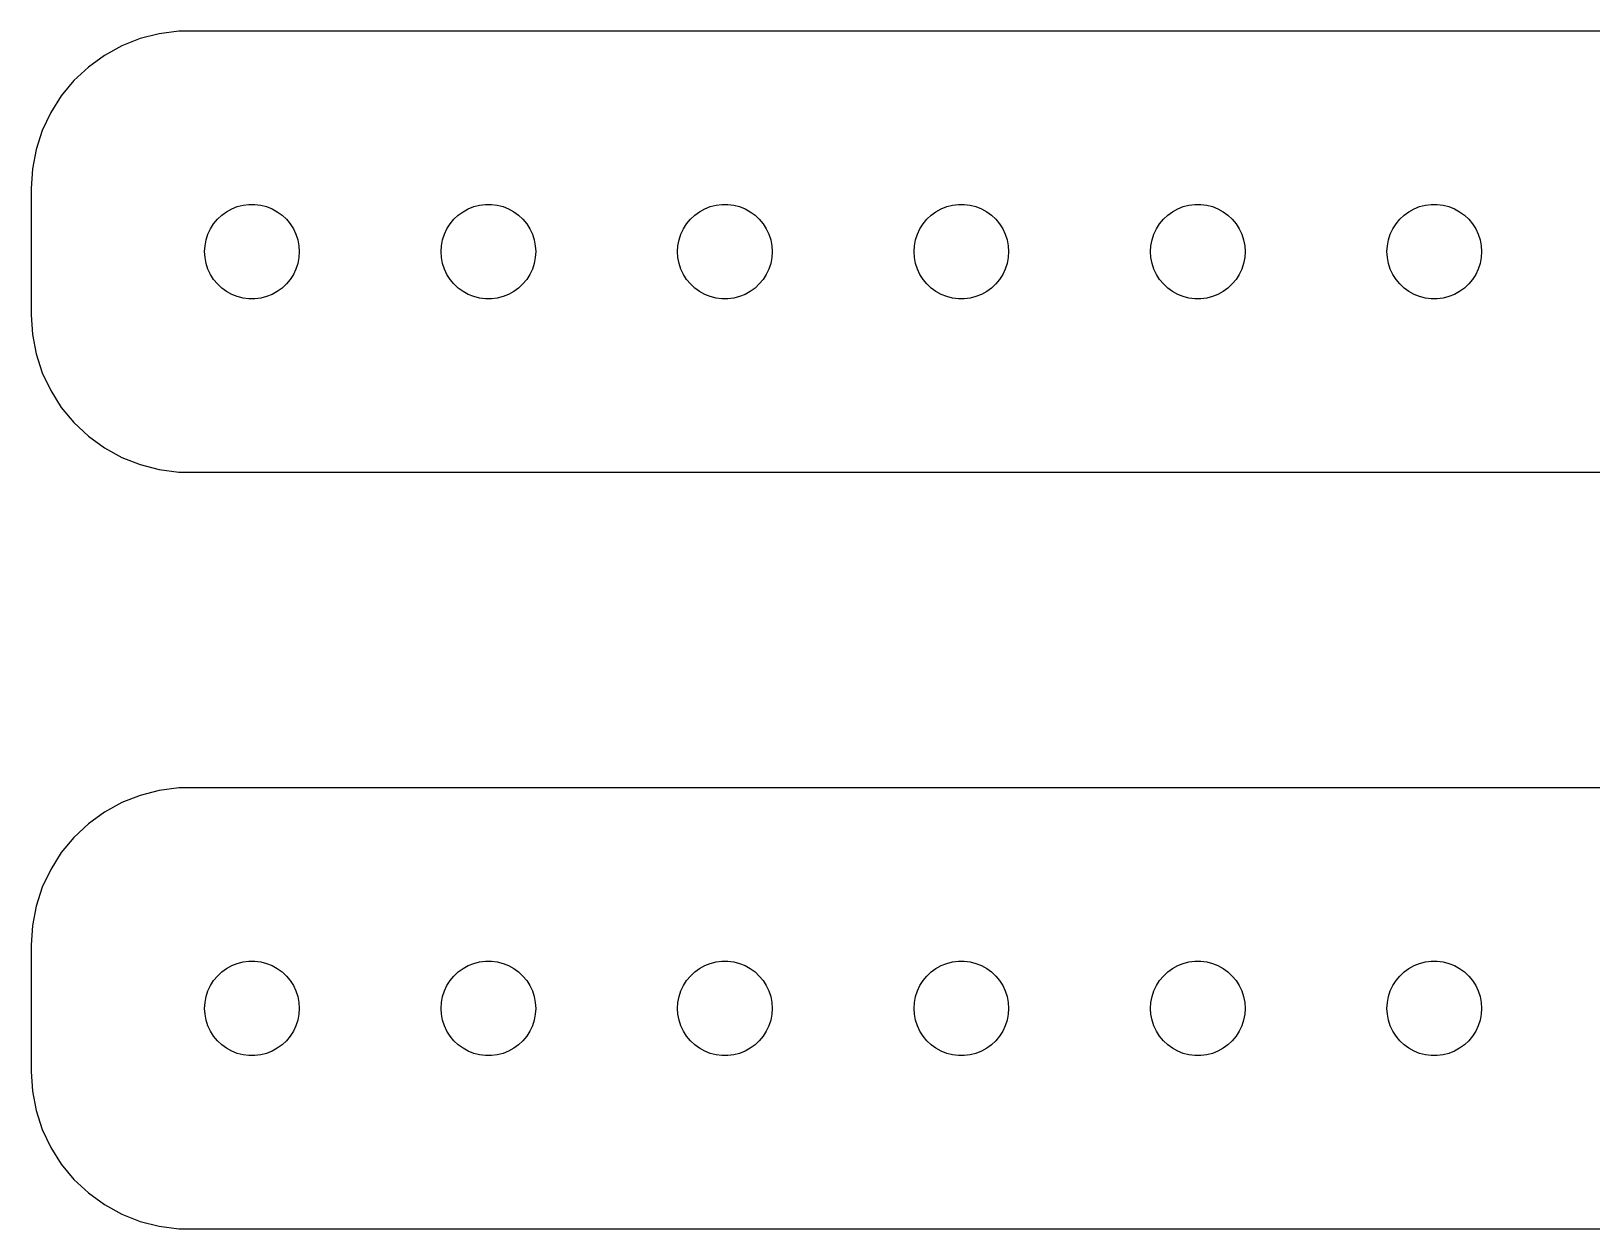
# Model space of a CAD drawing. Header units: metres. Extents: x -202 to 202, y 17 to 55.
# Drawn here: x -202 to -152.5, y 17.01 to 54.99 of the extents above; entities that cross this region are included whole.
import ezdxf

# ---------------------------------------------------------------- set-up
doc = ezdxf.new("R2010")
doc.units = ezdxf.units.M

msp = doc.modelspace()

# ---------------------------------------------------------------- linework, layer by layer
for p, q in [((-197.314, 54.9901), (-197.937, 54.9114)), ((197.314, 54.9901), (-197.314, 54.9901)), ((-199.129, 54.5241), (-199.679, 54.2216)), ((-198.545, 54.7553), (-199.129, 54.5241)), ((-197.937, 54.9114), (-198.545, 54.7553)), ((-199.679, 54.2216), (-200.187, 53.8526)), ((-200.187, 53.8526), (-200.645, 53.4227)), ((-200.645, 53.4227), (-201.045, 52.9389)), ((-201.045, 52.9389), (-201.382, 52.4088)), ((-201.382, 52.4088), (-201.649, 51.8406)), ((-201.649, 51.8406), (-201.843, 51.2434)), ((-201.843, 51.2434), (-201.961, 50.6267)), ((-201.961, 50.6267), (-202, 50)), ((-202, 50), (-202, 46)), ((-195.281, 49.4734), (-195.094, 49.497)), ((-195.094, 49.497), (-194.906, 49.497)), ((-194.906, 49.497), (-194.719, 49.4734)), ((-187.781, 49.4734), (-187.594, 49.497)), ((-187.594, 49.497), (-187.406, 49.497)), ((-187.406, 49.497), (-187.219, 49.4734)), ((-180.281, 49.4734), (-180.094, 49.497)), ((-180.094, 49.497), (-179.906, 49.497)), ((-179.906, 49.497), (-179.719, 49.4734)), ((-172.781, 49.4734), (-172.594, 49.497)), ((-172.594, 49.497), (-172.406, 49.497)), ((-172.406, 49.497), (-172.219, 49.4734)), ((-165.281, 49.4734), (-165.094, 49.497)), ((-165.094, 49.497), (-164.906, 49.497)), ((-164.906, 49.497), (-164.719, 49.4734)), ((-157.781, 49.4734), (-157.594, 49.497)), ((-157.594, 49.497), (-157.406, 49.497)), ((-157.406, 49.497), (-157.219, 49.4734)), ((-196.214, 48.8817), (-196.093, 49.0268)), ((-196.093, 49.0268), (-195.956, 49.1558)), ((-195.956, 49.1558), (-195.804, 49.2665)), ((-195.804, 49.2665), (-195.639, 49.3572)), ((-195.639, 49.3572), (-195.464, 49.4266)), ((-195.464, 49.4266), (-195.281, 49.4734)), ((-194.719, 49.4734), (-194.536, 49.4266)), ((-194.536, 49.4266), (-194.361, 49.3572)), ((-194.361, 49.3572), (-194.196, 49.2665)), ((-194.196, 49.2665), (-194.044, 49.1558)), ((-194.044, 49.1558), (-193.907, 49.0268)), ((-193.907, 49.0268), (-193.786, 48.8817)), ((-188.714, 48.8817), (-188.593, 49.0268)), ((-188.593, 49.0268), (-188.456, 49.1558)), ((-188.456, 49.1558), (-188.304, 49.2665)), ((-188.304, 49.2665), (-188.139, 49.3572)), ((-188.139, 49.3572), (-187.964, 49.4266)), ((-187.964, 49.4266), (-187.781, 49.4734)), ((-187.219, 49.4734), (-187.036, 49.4266)), ((-187.036, 49.4266), (-186.861, 49.3572)), ((-186.861, 49.3572), (-186.696, 49.2665)), ((-186.696, 49.2665), (-186.544, 49.1558)), ((-186.544, 49.1558), (-186.407, 49.0268)), ((-186.407, 49.0268), (-186.286, 48.8817)), ((-181.214, 48.8817), (-181.093, 49.0268)), ((-181.093, 49.0268), (-180.956, 49.1558)), ((-180.956, 49.1558), (-180.804, 49.2665)), ((-180.804, 49.2665), (-180.639, 49.3572)), ((-180.639, 49.3572), (-180.464, 49.4266)), ((-180.464, 49.4266), (-180.281, 49.4734)), ((-179.719, 49.4734), (-179.536, 49.4266)), ((-179.536, 49.4266), (-179.361, 49.3572)), ((-179.361, 49.3572), (-179.196, 49.2665)), ((-179.196, 49.2665), (-179.044, 49.1558)), ((-179.044, 49.1558), (-178.907, 49.0268)), ((-178.907, 49.0268), (-178.786, 48.8817)), ((-173.714, 48.8817), (-173.593, 49.0268)), ((-173.593, 49.0268), (-173.456, 49.1558)), ((-173.456, 49.1558), (-173.304, 49.2665)), ((-173.304, 49.2665), (-173.139, 49.3572)), ((-173.139, 49.3572), (-172.964, 49.4266)), ((-172.964, 49.4266), (-172.781, 49.4734)), ((-172.219, 49.4734), (-172.036, 49.4266)), ((-172.036, 49.4266), (-171.861, 49.3572)), ((-171.861, 49.3572), (-171.696, 49.2665)), ((-171.696, 49.2665), (-171.544, 49.1558)), ((-171.544, 49.1558), (-171.407, 49.0268)), ((-171.407, 49.0268), (-171.286, 48.8817)), ((-166.214, 48.8817), (-166.093, 49.0268)), ((-166.093, 49.0268), (-165.956, 49.1558)), ((-165.956, 49.1558), (-165.804, 49.2665)), ((-165.804, 49.2665), (-165.639, 49.3572)), ((-165.639, 49.3572), (-165.464, 49.4266)), ((-165.464, 49.4266), (-165.281, 49.4734)), ((-164.719, 49.4734), (-164.536, 49.4266)), ((-164.536, 49.4266), (-164.361, 49.3572)), ((-164.361, 49.3572), (-164.196, 49.2665)), ((-164.196, 49.2665), (-164.044, 49.1558)), ((-164.044, 49.1558), (-163.907, 49.0268)), ((-163.907, 49.0268), (-163.786, 48.8817)), ((-158.714, 48.8817), (-158.593, 49.0268)), ((-158.593, 49.0268), (-158.456, 49.1558)), ((-158.456, 49.1558), (-158.304, 49.2665)), ((-158.304, 49.2665), (-158.139, 49.3572)), ((-158.139, 49.3572), (-157.964, 49.4266)), ((-157.964, 49.4266), (-157.781, 49.4734)), ((-157.219, 49.4734), (-157.036, 49.4266)), ((-157.036, 49.4266), (-156.861, 49.3572)), ((-156.861, 49.3572), (-156.696, 49.2665)), ((-156.696, 49.2665), (-156.544, 49.1558)), ((-156.544, 49.1558), (-156.407, 49.0268)), ((-156.407, 49.0268), (-156.286, 48.8817)), ((-196.453, 48.373), (-196.395, 48.5522)), ((-196.395, 48.5522), (-196.314, 48.7226)), ((-196.314, 48.7226), (-196.214, 48.8817)), ((-193.786, 48.8817), (-193.686, 48.7226)), ((-193.686, 48.7226), (-193.605, 48.5522)), ((-193.605, 48.5522), (-193.547, 48.373)), ((-188.953, 48.373), (-188.895, 48.5522)), ((-188.895, 48.5522), (-188.814, 48.7226)), ((-188.814, 48.7226), (-188.714, 48.8817)), ((-186.286, 48.8817), (-186.186, 48.7226)), ((-186.186, 48.7226), (-186.105, 48.5522)), ((-186.105, 48.5522), (-186.047, 48.373)), ((-181.453, 48.373), (-181.395, 48.5522)), ((-181.395, 48.5522), (-181.314, 48.7226)), ((-181.314, 48.7226), (-181.214, 48.8817)), ((-178.786, 48.8817), (-178.686, 48.7226)), ((-178.686, 48.7226), (-178.605, 48.5522)), ((-178.605, 48.5522), (-178.547, 48.373)), ((-173.953, 48.373), (-173.895, 48.5522)), ((-173.895, 48.5522), (-173.814, 48.7226)), ((-173.814, 48.7226), (-173.714, 48.8817)), ((-171.286, 48.8817), (-171.186, 48.7226)), ((-171.186, 48.7226), (-171.105, 48.5522)), ((-171.105, 48.5522), (-171.047, 48.373)), ((-166.453, 48.373), (-166.395, 48.5522)), ((-166.395, 48.5522), (-166.314, 48.7226)), ((-166.314, 48.7226), (-166.214, 48.8817)), ((-163.786, 48.8817), (-163.686, 48.7226)), ((-163.686, 48.7226), (-163.605, 48.5522)), ((-163.605, 48.5522), (-163.547, 48.373)), ((-158.953, 48.373), (-158.895, 48.5522)), ((-158.895, 48.5522), (-158.814, 48.7226)), ((-158.814, 48.7226), (-158.714, 48.8817)), ((-156.286, 48.8817), (-156.186, 48.7226)), ((-156.186, 48.7226), (-156.105, 48.5522)), ((-156.105, 48.5522), (-156.047, 48.373)), ((-196.5, 48), (-196.488, 48.188)), ((-196.488, 48.188), (-196.453, 48.373)), ((-193.547, 48.373), (-193.512, 48.188)), ((-193.512, 48.188), (-193.5, 48)), ((-189, 48), (-188.988, 48.188)), ((-188.988, 48.188), (-188.953, 48.373)), ((-186.047, 48.373), (-186.012, 48.188)), ((-186.012, 48.188), (-186, 48)), ((-181.5, 48), (-181.488, 48.188)), ((-181.488, 48.188), (-181.453, 48.373)), ((-178.547, 48.373), (-178.512, 48.188)), ((-178.512, 48.188), (-178.5, 48)), ((-174, 48), (-173.988, 48.188)), ((-173.988, 48.188), (-173.953, 48.373)), ((-171.047, 48.373), (-171.012, 48.188)), ((-171.012, 48.188), (-171, 48)), ((-166.5, 48), (-166.488, 48.188)), ((-166.488, 48.188), (-166.453, 48.373)), ((-163.547, 48.373), (-163.512, 48.188)), ((-163.512, 48.188), (-163.5, 48)), ((-159, 48), (-158.988, 48.188)), ((-158.988, 48.188), (-158.953, 48.373)), ((-156.047, 48.373), (-156.012, 48.188)), ((-156.012, 48.188), (-156, 48)), ((-196.488, 47.812), (-196.5, 48)), ((-196.453, 47.627), (-196.488, 47.812)), ((-196.395, 47.4478), (-196.453, 47.627)), ((-193.547, 47.627), (-193.605, 47.4478)), ((-193.512, 47.812), (-193.547, 47.627)), ((-193.5, 48), (-193.512, 47.812)), ((-188.988, 47.812), (-189, 48)), ((-188.953, 47.627), (-188.988, 47.812)), ((-188.895, 47.4478), (-188.953, 47.627)), ((-186.047, 47.627), (-186.105, 47.4478)), ((-186.012, 47.812), (-186.047, 47.627)), ((-186, 48), (-186.012, 47.812)), ((-181.488, 47.812), (-181.5, 48)), ((-181.453, 47.627), (-181.488, 47.812)), ((-181.395, 47.4478), (-181.453, 47.627)), ((-178.547, 47.627), (-178.605, 47.4478)), ((-178.512, 47.812), (-178.547, 47.627)), ((-178.5, 48), (-178.512, 47.812)), ((-173.988, 47.812), (-174, 48)), ((-173.953, 47.627), (-173.988, 47.812)), ((-173.895, 47.4478), (-173.953, 47.627)), ((-171.047, 47.627), (-171.105, 47.4478)), ((-171.012, 47.812), (-171.047, 47.627)), ((-171, 48), (-171.012, 47.812)), ((-166.488, 47.812), (-166.5, 48)), ((-166.453, 47.627), (-166.488, 47.812)), ((-166.395, 47.4478), (-166.453, 47.627)), ((-163.547, 47.627), (-163.605, 47.4478)), ((-163.512, 47.812), (-163.547, 47.627)), ((-163.5, 48), (-163.512, 47.812)), ((-158.988, 47.812), (-159, 48)), ((-158.953, 47.627), (-158.988, 47.812)), ((-158.895, 47.4478), (-158.953, 47.627)), ((-156.047, 47.627), (-156.105, 47.4478)), ((-156.012, 47.812), (-156.047, 47.627)), ((-156, 48), (-156.012, 47.812)), ((-196.314, 47.2774), (-196.395, 47.4478)), ((-196.214, 47.1183), (-196.314, 47.2774)), ((-196.093, 46.9732), (-196.214, 47.1183)), ((-193.786, 47.1183), (-193.907, 46.9732)), ((-193.686, 47.2774), (-193.786, 47.1183)), ((-193.605, 47.4478), (-193.686, 47.2774)), ((-188.814, 47.2774), (-188.895, 47.4478)), ((-188.714, 47.1183), (-188.814, 47.2774)), ((-188.593, 46.9732), (-188.714, 47.1183)), ((-186.286, 47.1183), (-186.407, 46.9732)), ((-186.186, 47.2774), (-186.286, 47.1183)), ((-186.105, 47.4478), (-186.186, 47.2774)), ((-181.314, 47.2774), (-181.395, 47.4478)), ((-181.214, 47.1183), (-181.314, 47.2774)), ((-181.093, 46.9732), (-181.214, 47.1183)), ((-178.786, 47.1183), (-178.907, 46.9732)), ((-178.686, 47.2774), (-178.786, 47.1183)), ((-178.605, 47.4478), (-178.686, 47.2774)), ((-173.814, 47.2774), (-173.895, 47.4478)), ((-173.714, 47.1183), (-173.814, 47.2774)), ((-173.593, 46.9732), (-173.714, 47.1183)), ((-171.286, 47.1183), (-171.407, 46.9732)), ((-171.186, 47.2774), (-171.286, 47.1183)), ((-171.105, 47.4478), (-171.186, 47.2774)), ((-166.314, 47.2774), (-166.395, 47.4478)), ((-166.214, 47.1183), (-166.314, 47.2774)), ((-166.093, 46.9732), (-166.214, 47.1183)), ((-163.786, 47.1183), (-163.907, 46.9732)), ((-163.686, 47.2774), (-163.786, 47.1183)), ((-163.605, 47.4478), (-163.686, 47.2774)), ((-158.814, 47.2774), (-158.895, 47.4478)), ((-158.714, 47.1183), (-158.814, 47.2774)), ((-158.593, 46.9732), (-158.714, 47.1183)), ((-156.286, 47.1183), (-156.407, 46.9732)), ((-156.186, 47.2774), (-156.286, 47.1183)), ((-156.105, 47.4478), (-156.186, 47.2774)), ((-195.956, 46.8442), (-196.093, 46.9732)), ((-195.804, 46.7335), (-195.956, 46.8442)), ((-195.639, 46.6428), (-195.804, 46.7335)), ((-195.464, 46.5734), (-195.639, 46.6428)), ((-195.281, 46.5266), (-195.464, 46.5734)), ((-195.094, 46.503), (-195.281, 46.5266)), ((-194.719, 46.5266), (-194.906, 46.503)), ((-194.536, 46.5734), (-194.719, 46.5266)), ((-194.361, 46.6428), (-194.536, 46.5734)), ((-194.196, 46.7335), (-194.361, 46.6428)), ((-194.044, 46.8442), (-194.196, 46.7335)), ((-193.907, 46.9732), (-194.044, 46.8442)), ((-188.456, 46.8442), (-188.593, 46.9732)), ((-188.304, 46.7335), (-188.456, 46.8442)), ((-188.139, 46.6428), (-188.304, 46.7335)), ((-187.964, 46.5734), (-188.139, 46.6428)), ((-187.781, 46.5266), (-187.964, 46.5734)), ((-187.594, 46.503), (-187.781, 46.5266)), ((-187.219, 46.5266), (-187.406, 46.503)), ((-187.036, 46.5734), (-187.219, 46.5266)), ((-186.861, 46.6428), (-187.036, 46.5734)), ((-186.696, 46.7335), (-186.861, 46.6428)), ((-186.544, 46.8442), (-186.696, 46.7335)), ((-186.407, 46.9732), (-186.544, 46.8442)), ((-180.956, 46.8442), (-181.093, 46.9732)), ((-180.804, 46.7335), (-180.956, 46.8442)), ((-180.639, 46.6428), (-180.804, 46.7335)), ((-180.464, 46.5734), (-180.639, 46.6428)), ((-180.281, 46.5266), (-180.464, 46.5734)), ((-180.094, 46.503), (-180.281, 46.5266)), ((-179.719, 46.5266), (-179.906, 46.503)), ((-179.536, 46.5734), (-179.719, 46.5266)), ((-179.361, 46.6428), (-179.536, 46.5734)), ((-179.196, 46.7335), (-179.361, 46.6428)), ((-179.044, 46.8442), (-179.196, 46.7335)), ((-178.907, 46.9732), (-179.044, 46.8442)), ((-173.456, 46.8442), (-173.593, 46.9732)), ((-173.304, 46.7335), (-173.456, 46.8442)), ((-173.139, 46.6428), (-173.304, 46.7335)), ((-172.964, 46.5734), (-173.139, 46.6428)), ((-172.781, 46.5266), (-172.964, 46.5734)), ((-172.594, 46.503), (-172.781, 46.5266)), ((-172.219, 46.5266), (-172.406, 46.503)), ((-172.036, 46.5734), (-172.219, 46.5266)), ((-171.861, 46.6428), (-172.036, 46.5734)), ((-171.696, 46.7335), (-171.861, 46.6428)), ((-171.544, 46.8442), (-171.696, 46.7335)), ((-171.407, 46.9732), (-171.544, 46.8442)), ((-165.956, 46.8442), (-166.093, 46.9732)), ((-165.804, 46.7335), (-165.956, 46.8442)), ((-165.639, 46.6428), (-165.804, 46.7335)), ((-165.464, 46.5734), (-165.639, 46.6428)), ((-165.281, 46.5266), (-165.464, 46.5734)), ((-165.094, 46.503), (-165.281, 46.5266)), ((-164.719, 46.5266), (-164.906, 46.503)), ((-164.536, 46.5734), (-164.719, 46.5266)), ((-164.361, 46.6428), (-164.536, 46.5734)), ((-164.196, 46.7335), (-164.361, 46.6428)), ((-164.044, 46.8442), (-164.196, 46.7335)), ((-163.907, 46.9732), (-164.044, 46.8442)), ((-158.456, 46.8442), (-158.593, 46.9732)), ((-158.304, 46.7335), (-158.456, 46.8442)), ((-158.139, 46.6428), (-158.304, 46.7335)), ((-157.964, 46.5734), (-158.139, 46.6428)), ((-157.781, 46.5266), (-157.964, 46.5734)), ((-157.594, 46.503), (-157.781, 46.5266)), ((-157.219, 46.5266), (-157.406, 46.503)), ((-157.036, 46.5734), (-157.219, 46.5266)), ((-156.861, 46.6428), (-157.036, 46.5734)), ((-156.696, 46.7335), (-156.861, 46.6428)), ((-156.544, 46.8442), (-156.696, 46.7335)), ((-156.407, 46.9732), (-156.544, 46.8442)), ((-194.906, 46.503), (-195.094, 46.503)), ((-187.406, 46.503), (-187.594, 46.503)), ((-179.906, 46.503), (-180.094, 46.503)), ((-172.406, 46.503), (-172.594, 46.503)), ((-164.906, 46.503), (-165.094, 46.503)), ((-157.406, 46.503), (-157.594, 46.503)), ((-202, 46), (-201.961, 45.3733)), ((-201.961, 45.3733), (-201.843, 44.7566)), ((-201.843, 44.7566), (-201.649, 44.1594)), ((-201.649, 44.1594), (-201.382, 43.5912)), ((-201.382, 43.5912), (-201.045, 43.0611)), ((-201.045, 43.0611), (-200.645, 42.5773)), ((-200.645, 42.5773), (-200.187, 42.1474)), ((-200.187, 42.1474), (-199.679, 41.7784)), ((-199.679, 41.7784), (-199.129, 41.4759)), ((-199.129, 41.4759), (-198.545, 41.2447)), ((-198.545, 41.2447), (-197.937, 41.0886)), ((-197.937, 41.0886), (-197.314, 41.0099)), ((-197.314, 41.0099), (197.314, 41.0099)), ((-198.545, 30.7553), (-199.129, 30.5241)), ((-197.937, 30.9114), (-198.545, 30.7553)), ((-197.314, 30.9901), (-197.937, 30.9114)), ((197.314, 30.9901), (-197.314, 30.9901)), ((-199.679, 30.2216), (-200.187, 29.8526)), ((-199.129, 30.5241), (-199.679, 30.2216)), ((-200.187, 29.8526), (-200.645, 29.4227)), ((-200.645, 29.4227), (-201.045, 28.9389)), ((-201.045, 28.9389), (-201.382, 28.4088)), ((-201.382, 28.4088), (-201.649, 27.8406)), ((-201.649, 27.8406), (-201.843, 27.2434)), ((-201.843, 27.2434), (-201.961, 26.6267)), ((-201.961, 26.6267), (-202, 26)), ((-202, 26), (-202, 22)), ((-195.956, 25.1558), (-195.804, 25.2665)), ((-195.804, 25.2665), (-195.639, 25.3572)), ((-195.639, 25.3572), (-195.464, 25.4266)), ((-195.464, 25.4266), (-195.281, 25.4734)), ((-195.281, 25.4734), (-195.094, 25.497)), ((-195.094, 25.497), (-194.906, 25.497)), ((-194.906, 25.497), (-194.719, 25.4734)), ((-194.719, 25.4734), (-194.536, 25.4266)), ((-194.536, 25.4266), (-194.361, 25.3572)), ((-194.361, 25.3572), (-194.196, 25.2665)), ((-194.196, 25.2665), (-194.044, 25.1558)), ((-188.456, 25.1558), (-188.304, 25.2665)), ((-188.304, 25.2665), (-188.139, 25.3572)), ((-188.139, 25.3572), (-187.964, 25.4266)), ((-187.964, 25.4266), (-187.781, 25.4734)), ((-187.781, 25.4734), (-187.594, 25.497)), ((-187.594, 25.497), (-187.406, 25.497)), ((-187.406, 25.497), (-187.219, 25.4734)), ((-187.219, 25.4734), (-187.036, 25.4266)), ((-187.036, 25.4266), (-186.861, 25.3572)), ((-186.861, 25.3572), (-186.696, 25.2665)), ((-186.696, 25.2665), (-186.544, 25.1558)), ((-180.956, 25.1558), (-180.804, 25.2665)), ((-180.804, 25.2665), (-180.639, 25.3572)), ((-180.639, 25.3572), (-180.464, 25.4266)), ((-180.464, 25.4266), (-180.281, 25.4734)), ((-180.281, 25.4734), (-180.094, 25.497)), ((-180.094, 25.497), (-179.906, 25.497)), ((-179.906, 25.497), (-179.719, 25.4734)), ((-179.719, 25.4734), (-179.536, 25.4266)), ((-179.536, 25.4266), (-179.361, 25.3572)), ((-179.361, 25.3572), (-179.196, 25.2665)), ((-179.196, 25.2665), (-179.044, 25.1558)), ((-173.456, 25.1558), (-173.304, 25.2665)), ((-173.304, 25.2665), (-173.139, 25.3572)), ((-173.139, 25.3572), (-172.964, 25.4266)), ((-172.964, 25.4266), (-172.781, 25.4734)), ((-172.781, 25.4734), (-172.594, 25.497)), ((-172.594, 25.497), (-172.406, 25.497)), ((-172.406, 25.497), (-172.219, 25.4734)), ((-172.219, 25.4734), (-172.036, 25.4266)), ((-172.036, 25.4266), (-171.861, 25.3572)), ((-171.861, 25.3572), (-171.696, 25.2665)), ((-171.696, 25.2665), (-171.544, 25.1558)), ((-165.956, 25.1558), (-165.804, 25.2665)), ((-165.804, 25.2665), (-165.639, 25.3572)), ((-165.639, 25.3572), (-165.464, 25.4266)), ((-165.464, 25.4266), (-165.281, 25.4734)), ((-165.281, 25.4734), (-165.094, 25.497)), ((-165.094, 25.497), (-164.906, 25.497)), ((-164.906, 25.497), (-164.719, 25.4734)), ((-164.719, 25.4734), (-164.536, 25.4266)), ((-164.536, 25.4266), (-164.361, 25.3572)), ((-164.361, 25.3572), (-164.196, 25.2665)), ((-164.196, 25.2665), (-164.044, 25.1558)), ((-158.456, 25.1558), (-158.304, 25.2665)), ((-158.304, 25.2665), (-158.139, 25.3572)), ((-158.139, 25.3572), (-157.964, 25.4266)), ((-157.964, 25.4266), (-157.781, 25.4734)), ((-157.781, 25.4734), (-157.594, 25.497)), ((-157.594, 25.497), (-157.406, 25.497)), ((-157.406, 25.497), (-157.219, 25.4734)), ((-157.219, 25.4734), (-157.036, 25.4266)), ((-157.036, 25.4266), (-156.861, 25.3572)), ((-156.861, 25.3572), (-156.696, 25.2665)), ((-156.696, 25.2665), (-156.544, 25.1558)), ((-196.314, 24.7226), (-196.214, 24.8817)), ((-196.214, 24.8817), (-196.093, 25.0268)), ((-196.093, 25.0268), (-195.956, 25.1558)), ((-194.044, 25.1558), (-193.907, 25.0268)), ((-193.907, 25.0268), (-193.786, 24.8817)), ((-193.786, 24.8817), (-193.686, 24.7226)), ((-188.814, 24.7226), (-188.714, 24.8817)), ((-188.714, 24.8817), (-188.593, 25.0268)), ((-188.593, 25.0268), (-188.456, 25.1558)), ((-186.544, 25.1558), (-186.407, 25.0268)), ((-186.407, 25.0268), (-186.286, 24.8817)), ((-186.286, 24.8817), (-186.186, 24.7226)), ((-181.314, 24.7226), (-181.214, 24.8817)), ((-181.214, 24.8817), (-181.093, 25.0268)), ((-181.093, 25.0268), (-180.956, 25.1558)), ((-179.044, 25.1558), (-178.907, 25.0268)), ((-178.907, 25.0268), (-178.786, 24.8817)), ((-178.786, 24.8817), (-178.686, 24.7226)), ((-173.814, 24.7226), (-173.714, 24.8817)), ((-173.714, 24.8817), (-173.593, 25.0268)), ((-173.593, 25.0268), (-173.456, 25.1558)), ((-171.544, 25.1558), (-171.407, 25.0268)), ((-171.407, 25.0268), (-171.286, 24.8817)), ((-171.286, 24.8817), (-171.186, 24.7226)), ((-166.314, 24.7226), (-166.214, 24.8817)), ((-166.214, 24.8817), (-166.093, 25.0268)), ((-166.093, 25.0268), (-165.956, 25.1558)), ((-164.044, 25.1558), (-163.907, 25.0268)), ((-163.907, 25.0268), (-163.786, 24.8817)), ((-163.786, 24.8817), (-163.686, 24.7226)), ((-158.814, 24.7226), (-158.714, 24.8817)), ((-158.714, 24.8817), (-158.593, 25.0268)), ((-158.593, 25.0268), (-158.456, 25.1558)), ((-156.544, 25.1558), (-156.407, 25.0268)), ((-156.407, 25.0268), (-156.286, 24.8817)), ((-156.286, 24.8817), (-156.186, 24.7226)), ((-196.488, 24.188), (-196.453, 24.373)), ((-196.453, 24.373), (-196.395, 24.5522)), ((-196.395, 24.5522), (-196.314, 24.7226)), ((-193.686, 24.7226), (-193.605, 24.5522)), ((-193.605, 24.5522), (-193.547, 24.373)), ((-193.547, 24.373), (-193.512, 24.188)), ((-188.988, 24.188), (-188.953, 24.373)), ((-188.953, 24.373), (-188.895, 24.5522)), ((-188.895, 24.5522), (-188.814, 24.7226)), ((-186.186, 24.7226), (-186.105, 24.5522)), ((-186.105, 24.5522), (-186.047, 24.373)), ((-186.047, 24.373), (-186.012, 24.188)), ((-181.488, 24.188), (-181.453, 24.373)), ((-181.453, 24.373), (-181.395, 24.5522)), ((-181.395, 24.5522), (-181.314, 24.7226)), ((-178.686, 24.7226), (-178.605, 24.5522)), ((-178.605, 24.5522), (-178.547, 24.373)), ((-178.547, 24.373), (-178.512, 24.188)), ((-173.988, 24.188), (-173.953, 24.373)), ((-173.953, 24.373), (-173.895, 24.5522)), ((-173.895, 24.5522), (-173.814, 24.7226)), ((-171.186, 24.7226), (-171.105, 24.5522)), ((-171.105, 24.5522), (-171.047, 24.373)), ((-171.047, 24.373), (-171.012, 24.188)), ((-166.488, 24.188), (-166.453, 24.373)), ((-166.453, 24.373), (-166.395, 24.5522)), ((-166.395, 24.5522), (-166.314, 24.7226)), ((-163.686, 24.7226), (-163.605, 24.5522)), ((-163.605, 24.5522), (-163.547, 24.373)), ((-163.547, 24.373), (-163.512, 24.188)), ((-158.988, 24.188), (-158.953, 24.373)), ((-158.953, 24.373), (-158.895, 24.5522)), ((-158.895, 24.5522), (-158.814, 24.7226)), ((-156.186, 24.7226), (-156.105, 24.5522)), ((-156.105, 24.5522), (-156.047, 24.373)), ((-156.047, 24.373), (-156.012, 24.188)), ((-196.5, 24), (-196.488, 24.188)), ((-196.488, 23.812), (-196.5, 24)), ((-196.453, 23.627), (-196.488, 23.812)), ((-193.512, 23.812), (-193.547, 23.627)), ((-193.512, 24.188), (-193.5, 24)), ((-193.5, 24), (-193.512, 23.812)), ((-189, 24), (-188.988, 24.188)), ((-188.988, 23.812), (-189, 24)), ((-188.953, 23.627), (-188.988, 23.812)), ((-186.012, 23.812), (-186.047, 23.627)), ((-186.012, 24.188), (-186, 24)), ((-186, 24), (-186.012, 23.812)), ((-181.5, 24), (-181.488, 24.188)), ((-181.488, 23.812), (-181.5, 24)), ((-181.453, 23.627), (-181.488, 23.812)), ((-178.512, 23.812), (-178.547, 23.627)), ((-178.512, 24.188), (-178.5, 24)), ((-178.5, 24), (-178.512, 23.812)), ((-174, 24), (-173.988, 24.188)), ((-173.988, 23.812), (-174, 24)), ((-173.953, 23.627), (-173.988, 23.812)), ((-171.012, 23.812), (-171.047, 23.627)), ((-171.012, 24.188), (-171, 24)), ((-171, 24), (-171.012, 23.812)), ((-166.5, 24), (-166.488, 24.188)), ((-166.488, 23.812), (-166.5, 24)), ((-166.453, 23.627), (-166.488, 23.812)), ((-163.512, 23.812), (-163.547, 23.627)), ((-163.512, 24.188), (-163.5, 24)), ((-163.5, 24), (-163.512, 23.812)), ((-159, 24), (-158.988, 24.188)), ((-158.988, 23.812), (-159, 24)), ((-158.953, 23.627), (-158.988, 23.812)), ((-156.012, 23.812), (-156.047, 23.627)), ((-156.012, 24.188), (-156, 24)), ((-156, 24), (-156.012, 23.812)), ((-196.395, 23.4478), (-196.453, 23.627)), ((-196.314, 23.2774), (-196.395, 23.4478)), ((-196.214, 23.1183), (-196.314, 23.2774)), ((-193.686, 23.2774), (-193.786, 23.1183)), ((-193.605, 23.4478), (-193.686, 23.2774)), ((-193.547, 23.627), (-193.605, 23.4478)), ((-188.895, 23.4478), (-188.953, 23.627)), ((-188.814, 23.2774), (-188.895, 23.4478)), ((-188.714, 23.1183), (-188.814, 23.2774)), ((-186.186, 23.2774), (-186.286, 23.1183)), ((-186.105, 23.4478), (-186.186, 23.2774)), ((-186.047, 23.627), (-186.105, 23.4478)), ((-181.395, 23.4478), (-181.453, 23.627)), ((-181.314, 23.2774), (-181.395, 23.4478)), ((-181.214, 23.1183), (-181.314, 23.2774)), ((-178.686, 23.2774), (-178.786, 23.1183)), ((-178.605, 23.4478), (-178.686, 23.2774)), ((-178.547, 23.627), (-178.605, 23.4478)), ((-173.895, 23.4478), (-173.953, 23.627)), ((-173.814, 23.2774), (-173.895, 23.4478)), ((-173.714, 23.1183), (-173.814, 23.2774)), ((-171.186, 23.2774), (-171.286, 23.1183)), ((-171.105, 23.4478), (-171.186, 23.2774)), ((-171.047, 23.627), (-171.105, 23.4478)), ((-166.395, 23.4478), (-166.453, 23.627)), ((-166.314, 23.2774), (-166.395, 23.4478)), ((-166.214, 23.1183), (-166.314, 23.2774)), ((-163.686, 23.2774), (-163.786, 23.1183)), ((-163.605, 23.4478), (-163.686, 23.2774)), ((-163.547, 23.627), (-163.605, 23.4478)), ((-158.895, 23.4478), (-158.953, 23.627)), ((-158.814, 23.2774), (-158.895, 23.4478)), ((-158.714, 23.1183), (-158.814, 23.2774)), ((-156.186, 23.2774), (-156.286, 23.1183)), ((-156.105, 23.4478), (-156.186, 23.2774)), ((-156.047, 23.627), (-156.105, 23.4478)), ((-196.093, 22.9732), (-196.214, 23.1183)), ((-195.956, 22.8442), (-196.093, 22.9732)), ((-195.804, 22.7335), (-195.956, 22.8442)), ((-194.044, 22.8442), (-194.196, 22.7335)), ((-193.907, 22.9732), (-194.044, 22.8442)), ((-193.786, 23.1183), (-193.907, 22.9732)), ((-188.593, 22.9732), (-188.714, 23.1183)), ((-188.456, 22.8442), (-188.593, 22.9732)), ((-188.304, 22.7335), (-188.456, 22.8442)), ((-186.544, 22.8442), (-186.696, 22.7335)), ((-186.407, 22.9732), (-186.544, 22.8442)), ((-186.286, 23.1183), (-186.407, 22.9732)), ((-181.093, 22.9732), (-181.214, 23.1183)), ((-180.956, 22.8442), (-181.093, 22.9732)), ((-180.804, 22.7335), (-180.956, 22.8442)), ((-179.044, 22.8442), (-179.196, 22.7335)), ((-178.907, 22.9732), (-179.044, 22.8442)), ((-178.786, 23.1183), (-178.907, 22.9732)), ((-173.593, 22.9732), (-173.714, 23.1183)), ((-173.456, 22.8442), (-173.593, 22.9732)), ((-173.304, 22.7335), (-173.456, 22.8442)), ((-171.544, 22.8442), (-171.696, 22.7335)), ((-171.407, 22.9732), (-171.544, 22.8442)), ((-171.286, 23.1183), (-171.407, 22.9732)), ((-166.093, 22.9732), (-166.214, 23.1183)), ((-165.956, 22.8442), (-166.093, 22.9732)), ((-165.804, 22.7335), (-165.956, 22.8442)), ((-164.044, 22.8442), (-164.196, 22.7335)), ((-163.907, 22.9732), (-164.044, 22.8442)), ((-163.786, 23.1183), (-163.907, 22.9732)), ((-158.593, 22.9732), (-158.714, 23.1183)), ((-158.456, 22.8442), (-158.593, 22.9732)), ((-158.304, 22.7335), (-158.456, 22.8442)), ((-156.544, 22.8442), (-156.696, 22.7335)), ((-156.407, 22.9732), (-156.544, 22.8442)), ((-156.286, 23.1183), (-156.407, 22.9732)), ((-195.639, 22.6428), (-195.804, 22.7335)), ((-195.464, 22.5734), (-195.639, 22.6428)), ((-195.281, 22.5266), (-195.464, 22.5734)), ((-195.094, 22.503), (-195.281, 22.5266)), ((-194.906, 22.503), (-195.094, 22.503)), ((-194.719, 22.5266), (-194.906, 22.503)), ((-194.536, 22.5734), (-194.719, 22.5266)), ((-194.361, 22.6428), (-194.536, 22.5734)), ((-194.196, 22.7335), (-194.361, 22.6428)), ((-188.139, 22.6428), (-188.304, 22.7335)), ((-187.964, 22.5734), (-188.139, 22.6428)), ((-187.781, 22.5266), (-187.964, 22.5734)), ((-187.594, 22.503), (-187.781, 22.5266)), ((-187.406, 22.503), (-187.594, 22.503)), ((-187.219, 22.5266), (-187.406, 22.503)), ((-187.036, 22.5734), (-187.219, 22.5266)), ((-186.861, 22.6428), (-187.036, 22.5734)), ((-186.696, 22.7335), (-186.861, 22.6428)), ((-180.639, 22.6428), (-180.804, 22.7335)), ((-180.464, 22.5734), (-180.639, 22.6428)), ((-180.281, 22.5266), (-180.464, 22.5734)), ((-180.094, 22.503), (-180.281, 22.5266)), ((-179.906, 22.503), (-180.094, 22.503)), ((-179.719, 22.5266), (-179.906, 22.503)), ((-179.536, 22.5734), (-179.719, 22.5266)), ((-179.361, 22.6428), (-179.536, 22.5734)), ((-179.196, 22.7335), (-179.361, 22.6428)), ((-173.139, 22.6428), (-173.304, 22.7335)), ((-172.964, 22.5734), (-173.139, 22.6428)), ((-172.781, 22.5266), (-172.964, 22.5734)), ((-172.594, 22.503), (-172.781, 22.5266)), ((-172.406, 22.503), (-172.594, 22.503)), ((-172.219, 22.5266), (-172.406, 22.503)), ((-172.036, 22.5734), (-172.219, 22.5266)), ((-171.861, 22.6428), (-172.036, 22.5734)), ((-171.696, 22.7335), (-171.861, 22.6428)), ((-165.639, 22.6428), (-165.804, 22.7335)), ((-165.464, 22.5734), (-165.639, 22.6428)), ((-165.281, 22.5266), (-165.464, 22.5734)), ((-165.094, 22.503), (-165.281, 22.5266)), ((-164.906, 22.503), (-165.094, 22.503)), ((-164.719, 22.5266), (-164.906, 22.503)), ((-164.536, 22.5734), (-164.719, 22.5266)), ((-164.361, 22.6428), (-164.536, 22.5734)), ((-164.196, 22.7335), (-164.361, 22.6428)), ((-158.139, 22.6428), (-158.304, 22.7335)), ((-157.964, 22.5734), (-158.139, 22.6428)), ((-157.781, 22.5266), (-157.964, 22.5734)), ((-157.594, 22.503), (-157.781, 22.5266)), ((-157.406, 22.503), (-157.594, 22.503)), ((-157.219, 22.5266), (-157.406, 22.503)), ((-157.036, 22.5734), (-157.219, 22.5266)), ((-156.861, 22.6428), (-157.036, 22.5734)), ((-156.696, 22.7335), (-156.861, 22.6428)), ((-202, 22), (-201.961, 21.3733)), ((-201.961, 21.3733), (-201.843, 20.7566)), ((-201.843, 20.7566), (-201.649, 20.1594)), ((-201.649, 20.1594), (-201.382, 19.5912)), ((-201.382, 19.5912), (-201.045, 19.0611)), ((-201.045, 19.0611), (-200.645, 18.5773)), ((-200.645, 18.5773), (-200.187, 18.1474)), ((-200.187, 18.1474), (-199.679, 17.7784)), ((-199.679, 17.7784), (-199.129, 17.4759)), ((-199.129, 17.4759), (-198.545, 17.2447)), ((-198.545, 17.2447), (-197.937, 17.0886)), ((-197.937, 17.0886), (-197.314, 17.0099)), ((-197.314, 17.0099), (197.314, 17.0099))]:
    msp.add_line(p, q)

doc.saveas('drawing.dxf')
